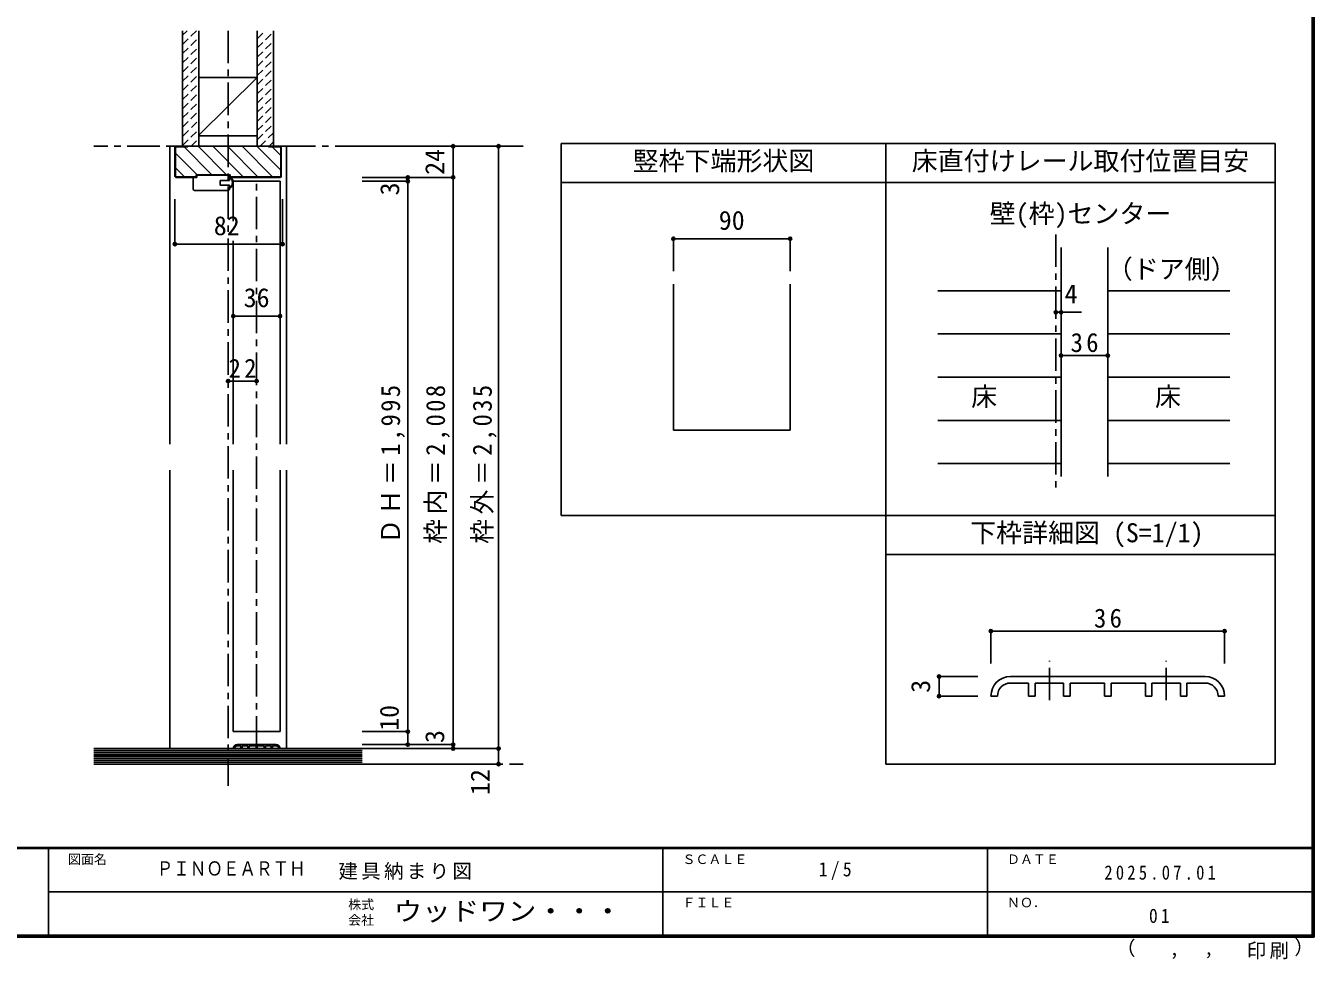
# Model space of a CAD drawing. Units: millimetres at full size, sheet at 1:5, with parts at other scales. Extents: x -973 to 977, y -718 to 696.
# Drawn here: x -16 to 977, y -718 to 1 of the extents above; entities that cross this region are included whole.
import ezdxf
from ezdxf.enums import TextEntityAlignment as Align

# ---------------------------------------------------------------- set-up
doc = ezdxf.new("R2010")
doc.units = ezdxf.units.MM
doc.header["$LTSCALE"] = 5
doc.header["$PDMODE"] = 32
doc.header["$PDSIZE"] = 2.5
doc.linetypes.add('CHAIN1', pattern=[8, 5, -1, 1, -1])
doc.linetypes.add('DASHED1', pattern=[1.8, 1.2, -0.6])
for name, color, linetype in [('0-0_補助線', 3, 'Continuous'), ('0-1_通り芯', 4, 'CHAIN1'), ('0-3_仕上げ', 7, 'Continuous'), ('0-4_枠', 4, 'Continuous'), ('0-6_扉', 6, 'Continuous'), ('0-7_金物', 7, 'Continuous'), ('0-A_文字', 7, 'Continuous'), ('0-B_寸法', 7, 'Continuous'), ('0-C_ハッチ', 4, 'DASHED1'), ('7-1_通り芯', 4, 'CHAIN1'), ('7-7_金物', 7, 'Continuous'), ('7-B_寸法', 7, 'Continuous'), ('F-0_補助線', 7, 'Continuous'), ('F-1_枠', 6, 'Continuous'), ('F-A_文字', 7, 'Continuous')]:
    doc.layers.add(name, color=color, linetype=linetype)
doc.styles.add('ＭＳ ゴシック', font='')
doc.styles.get('ＭＳ ゴシック').set_extended_font_data('MS Gothic')

# ---------------------------------------------------------------- blocks, each defined once
blk = doc.blocks.new('11')
at = {"layer": '0-0_補助線', "color": 7}
for p, q in [((-16.914, -5.816), (-16.914, 3.184)), ((-13.914, 3.184), (-16.914, 3.184)), ((11.086, 4.984), (11.086, 0.684)), ((-15.914, -6.816), (10.086, -6.816)), ((4.086, -2.716), (11.086, -2.716)), ((11.086, -5.816), (11.086, -2.716))]:
    blk.add_line(p, q, dxfattribs=at)
for points in [[(11.086, 4.984), (-13.914, 4.984), (-13.914, 3.184)], [(4.086, -2.716), (4.086, 0.684), (11.086, 0.684)]]:
    blk.add_lwpolyline(points, dxfattribs=at)
for centre, radius, start, end in [((9.605, -0.78), 4.487, 289.27145, 70.72856), ((9.605, -0.78), 3.887, 292.39487, 67.60513), ((-15.914, -5.816), 1, 180, 270), ((10.086, -5.816), 1, 270, 0)]:
    blk.add_arc(centre, radius, start, end, dxfattribs=at)

msp = doc.modelspace()

# ---------------------------------------------------------------- linework, layer by layer
at = {"layer": '0-0_補助線'}
for p, q in [((181.01, -91.5), (99.01, -91.5)), ((99.51, -114.586), (99.51, -92)), ((109.01, -92), (99.51, -92)), ((109.01, -92), (109.01, -91.5)), ((171.01, -92), (171.01, -91.5)), ((171.01, -92), (180.51, -92)), ((180.51, -114.586), (180.51, -92)), ((99.925, -115), (99.51, -114.586)), ((99.717, -115.5), (115.513, -115.5)), ((99.925, -115), (115.513, -115)), ((115.513, -113.499), (115.513, -115.5)), ((141.513, -113.499), (115.513, -113.499)), ((141.513, -115.5), (141.513, -113.499)), ((180.096, -115), (141.513, -115)), ((180.303, -115.5), (141.513, -115.5)), ((180.096, -115), (180.51, -114.586))]:
    msp.add_line(p, q, dxfattribs=at)
at = {"layer": '0-0_補助線', "color": 4}
for p, q in [((99.51, -96.784), (116.225, -113.499)), ((106.04, -92), (127.539, -113.499)), ((116.853, -91.5), (138.852, -113.499)), ((128.168, -91.5), (151.667, -115)), ((139.481, -91.5), (162.981, -115)), ((150.795, -91.5), (174.295, -115)), ((162.108, -91.5), (180.51, -109.902)), ((173.922, -92), (180.51, -98.588)), ((99.51, -108.098), (106.412, -115))]:
    msp.add_line(p, q, dxfattribs=at)
at = {"layer": '0-0_補助線', "color": 6}
msp.add_line((144.01, -118.5), (180.01, -118.5), dxfattribs=at)
at = {"layer": '0-0_補助線'}
for points in [[(99.717, -115.5), (99.01, -114.793), (99.01, -91.5)], [(180.303, -115.5), (181.01, -114.793), (181.01, -91.5)]]:
    msp.add_lwpolyline(points, dxfattribs=at)
at = {"layer": '0-1_通り芯'}
for p, q in [((140.01, -2.5), (140.01, -584.225)), ((367.367, -91.5), (36.653, -91.5)), ((162.01, -555.5), (162.01, -115.5)), ((777.615, -159.5), (777.615, -356.007)), ((36.653, -567.5), (367.367, -567.5))]:
    msp.add_line(p, q, dxfattribs=at)
at = {"layer": '0-3_仕上げ', "color": 2}
for p, q in [((105.01, -2.5), (105.01, -91.5)), ((117.51, -2.5), (117.51, -91.5)), ((162.51, -2.5), (162.51, -91.5)), ((175.01, -2.5), (175.01, -91.5)), ((243.367, -555.5), (36.653, -555.5)), ((243.367, -567.5), (36.653, -567.5))]:
    msp.add_line(p, q, dxfattribs=at)
at = {"layer": '0-3_仕上げ', "color": 3}
for p, q in [((117.51, -38.5), (162.51, -38.5)), ((117.51, -83.5), (162.51, -83.5))]:
    msp.add_line(p, q, dxfattribs=at)
at = {"layer": '0-3_仕上げ'}
for p, q in [((117.51, -82.928), (162.51, -38.5)), ((243.367, -557), (36.653, -557)), ((243.367, -558.5), (36.653, -558.5)), ((243.367, -560), (36.653, -560)), ((243.367, -561.5), (36.653, -561.5)), ((243.367, -563), (36.653, -563)), ((243.367, -564.5), (36.653, -564.5)), ((243.367, -566), (36.653, -566))]:
    msp.add_line(p, q, dxfattribs=at)
at = {"layer": '0-3_仕上げ', "color": 4}
for p, q in [((686.639, -202.801), (781.615, -202.801)), ((817.615, -202.801), (911.547, -202.801)), ((686.639, -236.103), (781.615, -236.103)), ((817.615, -236.103), (911.547, -236.103)), ((686.639, -269.404), (781.615, -269.404)), ((817.615, -269.404), (911.547, -269.404)), ((686.639, -302.706), (781.615, -302.706)), ((817.615, -302.706), (911.547, -302.706)), ((686.639, -336.007), (781.615, -336.007)), ((817.615, -336.007), (911.547, -336.007))]:
    msp.add_line(p, q, dxfattribs=at)
at = {"layer": '0-4_枠'}
for p, q in [((99.01, -91.5), (95.01, -91.5)), ((95.01, -91.5), (95.01, -321)), ((181.01, -91.5), (185.01, -91.5)), ((185.01, -91.5), (185.01, -321)), ((482.973, -162.791), (482.973, -187.791)), ((482.973, -162.791), (572.973, -162.791)), ((572.973, -162.791), (572.973, -187.791)), ((95.01, -341), (95.01, -555.5)), ((185.01, -341), (185.01, -555.5))]:
    msp.add_line(p, q, dxfattribs=at)
at = {"layer": '0-4_枠', "color": 3}
for p, q in [((781.615, -169.5), (781.615, -346.007)), ((817.615, -169.5), (817.615, -346.007)), ((482.973, -197.791), (482.973, -310.211)), ((572.973, -197.791), (572.973, -310.211)), ((482.973, -310.211), (572.973, -310.211))]:
    msp.add_line(p, q, dxfattribs=at)
at = {"layer": '0-4_枠', "color": 7}
for p in [(482.973, -162.791), (572.973, -162.791)]:
    msp.add_point(p, dxfattribs=at)
at = {"layer": '0-6_扉'}
for p, q in [((144.01, -118.5), (144.01, -149.19)), ((180.01, -118.5), (180.01, -321)), ((144.01, -164.422), (144.01, -321)), ((144.01, -341), (144.01, -542.5)), ((180.01, -341), (180.01, -542.5)), ((180.01, -542.5), (144.01, -542.5))]:
    msp.add_line(p, q, dxfattribs=at)
at = {"layer": '0-7_金物'}
for p, q in [((144.01, -555.5), (145.01, -555.5)), ((177.01, -552.5), (147.01, -552.5)), ((149.81, -553.5), (147.01, -553.5)), ((149.81, -555.5), (149.81, -553.5)), ((149.81, -555.5), (150.81, -555.5)), ((150.81, -555.5), (150.81, -553.5)), ((155.21, -553.5), (150.81, -553.5)), ((155.21, -555.5), (155.21, -553.5)), ((155.21, -555.5), (156.21, -555.5)), ((156.21, -555.5), (156.21, -553.5)), ((161.51, -553.5), (156.21, -553.5)), ((161.51, -555.5), (161.51, -553.5)), ((161.51, -555.5), (162.51, -555.5)), ((162.51, -555.5), (162.51, -553.5)), ((167.81, -553.5), (162.51, -553.5)), ((167.81, -555.5), (167.81, -553.5)), ((167.81, -555.5), (168.81, -555.5)), ((168.81, -555.5), (168.81, -553.5)), ((173.21, -553.5), (168.81, -553.5)), ((173.21, -555.5), (173.21, -553.5)), ((173.21, -555.5), (174.21, -555.5)), ((174.21, -555.5), (174.21, -553.5)), ((177.01, -553.5), (174.21, -553.5)), ((179.01, -555.5), (180.01, -555.5))]:
    msp.add_line(p, q, dxfattribs=at)
for centre, radius, start, end in [((147.01, -555.5), 3, 90, 180), ((147.01, -555.5), 2, 90, 180), ((177.01, -555.5), 3, 0, 90), ((177.01, -555.5), 2, 0, 90)]:
    msp.add_arc(centre, radius, start, end, dxfattribs=at)
at = {"layer": '0-A_文字', "color": 3}
for p, q in [((946.639, -89.5), (396.639, -89.5)), ((396.639, -89.5), (396.639, -376.007)), ((646.639, -89.5), (646.639, -567.5)), ((946.639, -567.5), (946.639, -89.5)), ((946.639, -119.5), (396.639, -119.5)), ((946.639, -376.007), (396.639, -376.007)), ((946.639, -406.007), (646.639, -406.007)), ((646.639, -567.5), (946.639, -567.5))]:
    msp.add_line(p, q, dxfattribs=at)
at = {"layer": '0-B_寸法', "color": 4}
for p, q in [((348.367, -91.5), (243.367, -91.5)), ((313.367, -91.5), (313.367, -555.5)), ((348.367, -91.5), (348.367, -567.5)), ((313.367, -115.5), (243.367, -115.5)), ((278.367, -118.5), (243.367, -118.5)), ((278.367, -115.5), (278.367, -552.5)), ((99.01, -166.922), (99.01, -132.4)), ((182.01, -166.922), (182.01, -132.4)), ((99.01, -166.922), (182.01, -166.922)), ((144.01, -222.382), (180.01, -222.382)), ((777.615, -219.452), (797.287, -219.452)), ((781.615, -252.753), (817.615, -252.753)), ((140.01, -272.382), (162.01, -272.382)), ((278.367, -542.5), (243.367, -542.5)), ((313.367, -552.5), (243.367, -552.5)), ((348.367, -555.5), (243.367, -555.5)), ((348.367, -567.5), (243.367, -567.5))]:
    msp.add_line(p, q, dxfattribs=at)
at = {"layer": '0-B_寸法'}
for p in [(313.367, -91.5), (348.367, -91.5), (278.367, -115.5), (278.367, -118.5), (313.367, -115.5), (99.01, -166.922), (182.01, -166.922), (777.615, -219.452), (781.615, -219.452), (144.01, -222.382), (180.01, -222.382), (781.615, -252.753), (817.615, -252.753), (140.01, -272.382), (162.01, -272.382), (278.367, -542.5), (278.367, -552.5), (313.367, -552.5), (313.367, -555.5), (348.367, -555.5), (348.367, -567.5)]:
    msp.add_point(p, dxfattribs=at)
at = {"layer": '0-C_ハッチ'}
for p, q in [((105.01, -6.04), (108.55, -2.5)), ((105.01, -13.111), (115.621, -2.5)), ((105.01, -20.182), (117.51, -7.682)), ((162.51, -8.748), (168.758, -2.5)), ((162.51, -15.819), (175.01, -3.319)), ((105.01, -27.253), (117.51, -14.753)), ((162.51, -22.89), (175.01, -10.39)), ((162.51, -29.961), (175.01, -17.461)), ((105.01, -34.324), (117.51, -21.824)), ((105.01, -41.395), (117.51, -28.895)), ((162.51, -37.032), (175.01, -24.532)), ((105.01, -48.466), (117.51, -35.966)), ((162.51, -44.103), (175.01, -31.603)), ((162.51, -51.174), (175.01, -38.674)), ((105.01, -55.537), (117.51, -43.037)), ((162.51, -58.246), (175.01, -45.746)), ((105.01, -62.608), (117.51, -50.108)), ((105.01, -69.679), (117.51, -57.179)), ((162.51, -65.317), (175.01, -52.817)), ((105.01, -76.751), (117.51, -64.251)), ((162.51, -72.388), (175.01, -59.888)), ((162.51, -79.459), (175.01, -66.959)), ((105.01, -90.893), (117.51, -78.393)), ((105.332, -83.5), (117.51, -71.322)), ((162.51, -86.53), (175.01, -74.03)), ((111.474, -91.5), (117.51, -85.464)), ((164.611, -91.5), (175.01, -81.101)), ((171.682, -91.5), (175.01, -88.172))]:
    msp.add_line(p, q, dxfattribs=at)
at = {"layer": '7-1_通り芯'}
for p, q in [((772.63, -518.365), (772.63, -487.834)), ((862.63, -518.365), (862.63, -487.834))]:
    msp.add_line(p, q, dxfattribs=at)
at = {"layer": '7-7_金物'}
for p, q in [((892.63, -500.065), (742.63, -500.065)), ((756.63, -505.065), (742.63, -505.065)), ((756.63, -515.065), (756.63, -505.065)), ((761.63, -515.065), (761.63, -505.065)), ((783.63, -505.065), (761.63, -505.065)), ((783.63, -515.065), (783.63, -505.065)), ((788.63, -515.065), (788.63, -505.065)), ((815.13, -505.065), (788.63, -505.065)), ((815.13, -515.065), (815.13, -505.065)), ((820.13, -515.065), (820.13, -505.065)), ((846.63, -505.065), (820.13, -505.065)), ((846.63, -515.065), (846.63, -505.065)), ((851.63, -515.065), (851.63, -505.065)), ((873.63, -505.065), (851.63, -505.065)), ((873.63, -515.065), (873.63, -505.065)), ((878.63, -515.065), (878.63, -505.065)), ((892.63, -505.065), (878.63, -505.065)), ((727.63, -515.065), (732.63, -515.065)), ((756.63, -515.065), (761.63, -515.065)), ((783.63, -515.065), (788.63, -515.065)), ((815.13, -515.065), (820.13, -515.065)), ((846.63, -515.065), (851.63, -515.065)), ((873.63, -515.065), (878.63, -515.065)), ((902.63, -515.065), (907.63, -515.065))]:
    msp.add_line(p, q, dxfattribs=at)
for centre, radius, start, end in [((742.63, -515.065), 15, 90, 180), ((742.63, -515.065), 10, 90, 180), ((892.63, -515.065), 15, 0, 90), ((892.63, -515.065), 10, 0, 90)]:
    msp.add_arc(centre, radius, start, end, dxfattribs=at)
at = {"layer": '7-B_寸法', "color": 4}
for p, q in [((727.63, -465.065), (907.63, -465.065)), ((727.63, -465.065), (727.63, -490.065)), ((907.63, -465.065), (907.63, -490.065)), ((687.63, -515.065), (687.63, -500.065)), ((687.63, -500.065), (717.63, -500.065)), ((687.63, -515.065), (717.63, -515.065))]:
    msp.add_line(p, q, dxfattribs=at)
at = {"layer": '7-B_寸法'}
for p in [(727.63, -465.065), (907.63, -465.065), (687.63, -500.065), (687.63, -515.065)]:
    msp.add_point(p, dxfattribs=at)
at = {"layer": 'F-1_枠'}
for p, q in [((974.986, 695.833), (974.986, -700.833)), ((975.82, 695.833), (975.82, -700.833)), ((976.653, 695.833), (976.653, -700.833)), ((976.653, -631.667), (-973.347, -631.667)), ((976.653, -632.5), (-973.347, -632.5)), ((1.653, -632.5), (1.653, -699.167)), ((474.986, -632.5), (474.986, -699.167)), ((724.986, -632.5), (724.986, -699.167)), ((1.653, -665.833), (974.986, -665.834)), ((976.653, -699.167), (-973.347, -699.167)), ((976.653, -700), (-973.347, -700)), ((976.653, -700.833), (-973.347, -700.833))]:
    msp.add_line(p, q, dxfattribs=at)

# ---------------------------------------------------------------- block references
at = {"layer": '0-0_補助線'}
msp.add_blockref('11', (129.927, -118.684), dxfattribs=at)

# ---------------------------------------------------------------- texts
at = {"layer": '0-4_枠', "color": 7, "style": 'ＭＳ ゴシック'}
msp.add_text('90', height=14.66, dxfattribs=at).set_placement((517.973, -160.291), align=Align.BOTTOM_LEFT)
at = {"layer": '0-A_文字', "style": 'ＭＳ ゴシック'}
for s, p in [('竪枠下端形状図', (451.639, -114.5)), ('床直付けレール取付位置目安', (666.639, -114.5)), ('壁(枠)センター', (726.639, -155.091)), ('（ドア側）', (816.869, -197.835)), ('床', (712.376, -296.055)), ('床', (854.017, -296.055)), ('下枠詳細図 (S=1/1)', (711.639, -401.007))]:
    msp.add_text(s, height=14.66, dxfattribs=at).set_placement(p, align=Align.BOTTOM_LEFT)
at = {"layer": '0-B_寸法', "style": 'ＭＳ ゴシック'}
for s, p in [('24', (310.867, -113.5)), ('3', (276.204, -129.385)), ('10', (275.867, -541.875)), ('3', (310.867, -551.25)), ('12', (345.867, -591.301))]:
    msp.add_text(s, height=14.66, rotation=90, dxfattribs=at).set_placement(p, align=Align.BOTTOM_LEFT)
for s, p in [('82', (129.01, -164.422)), ('4', (784.385, -216.952)), ('36', (152.01, -219.882))]:
    msp.add_text(s, height=14.66, dxfattribs=at).set_placement(p, align=Align.BOTTOM_LEFT)
at = {"layer": '0-B_寸法', "char_height": 14.66, "attachment_point": 7, "style": 'ＭＳ ゴシック'}
for s, insert in [('\\T1.27;\\W0.95;36', (788.99, -250.253)), ('\\T1.27;\\W0.95;22', (140.385, -269.882))]:
    msp.add_mtext(s, dxfattribs=dict(at, insert=insert))
at = {"layer": '0-B_寸法', "char_height": 14.66, "attachment_point": 7, "rotation": 90, "style": 'ＭＳ ゴシック'}
for s, insert in [('\\T1.19;\\W0.95;ＤＨ＝1,995', (276.187, -397.75)), ('\\T1.19;\\W0.95;枠内＝2,008', (310.867, -397.75)), ('\\T1.19;\\W0.95;枠外＝2,035', (346.882, -397.75))]:
    msp.add_mtext(s, dxfattribs=dict(at, insert=insert))
at = {"layer": '7-B_寸法', "style": 'ＭＳ ゴシック'}
msp.add_text('3', height=14.66, rotation=90, dxfattribs=at).set_placement((685.13, -512.565), align=Align.BOTTOM_LEFT)
at = {"layer": '7-B_寸法', "insert": (807.005, -462.565), "char_height": 14.66, "attachment_point": 7, "style": 'ＭＳ ゴシック'}
msp.add_mtext('\\T1.27;\\W0.95;36', dxfattribs=at)
at = {"layer": 'F-0_補助線', "style": 'ＭＳ ゴシック', "width": 0.85}
msp.add_text('ＰＩＮＯＥＡＲＴＨ', height=11, dxfattribs=at).set_placement((84.986, -656.667), align=Align.BOTTOM_LEFT)
at = {"layer": 'F-0_補助線', "insert": (224.986, -656.667), "char_height": 11, "attachment_point": 7, "style": 'ＭＳ ゴシック'}
msp.add_mtext('\\T1.17;建具納まり図', dxfattribs=at)
at = {"layer": 'F-A_文字', "style": 'ＭＳ ゴシック'}
for s, height, p in [('図面名', 7.331, (16.653, -646.667)), ('ＳＣＡＬＥ', 7.331, (489.986, -646.667)), ('ＤＡＴＥ', 7.331, (739.986, -646.667)), ('株式', 7.331, (232.486, -681.5)), ('ＦＩＬＥ', 7.331, (489.986, -680)), ('ＮＯ．', 7.331, (739.986, -680.001)), ('会社', 7.331, (232.486, -693.5)), ('（', 11, (823.992, -718.052)), ('）', 11, (961.387, -717.355)), (',', 11, (865.199, -718.052)), (',', 11, (891.686, -717.588))]:
    msp.add_text(s, height=height, dxfattribs=at).set_placement(p, align=Align.BOTTOM_LEFT)
at = {"layer": 'F-A_文字', "style": 'ＭＳ ゴシック', "width": 1.1}
msp.add_text('ウッドワン・・・', height=14.66, dxfattribs=at).set_placement((267.486, -692.5), align=Align.BOTTOM_LEFT)
at = {"layer": 'F-A_文字', "char_height": 11, "attachment_point": 7, "style": 'ＭＳ ゴシック'}
for s, insert in [('\\T1.38;\\W0.9;1/5', (594.986, -656.667)), ('\\T1.39;\\W0.85;2025.07.01', (814.986, -656.667)), ('\\T1.36;\\W0.9;01', (849.361, -690.001)), ('\\T1.17;印刷', (924.678, -717.82))]:
    msp.add_mtext(s, dxfattribs=dict(at, insert=insert))

doc.saveas('drawing.dxf')
